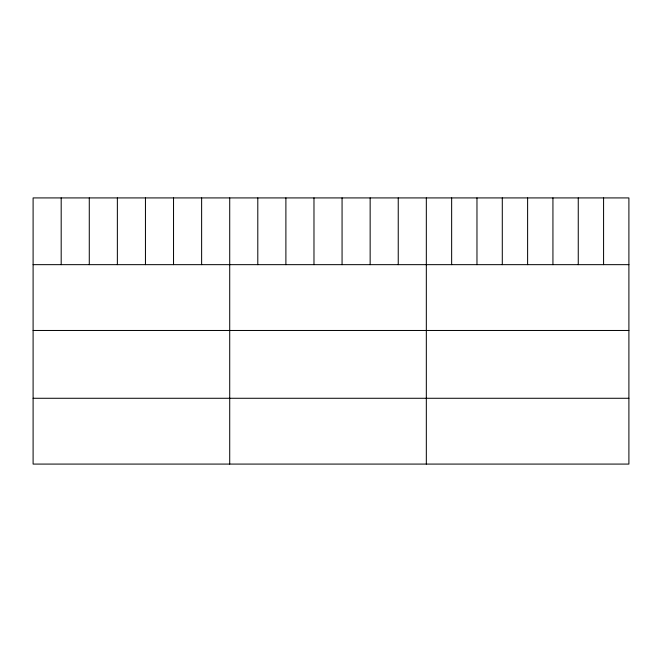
<?xml version="1.0" encoding="UTF-8"?>
<svg xmlns="http://www.w3.org/2000/svg" width="662" height="662" viewBox="0 0 662 662"><rect width="100%" height="100%" fill="white"/><g stroke="black" fill="none" stroke-linecap="round" stroke-linejoin="round"><path stroke-width="0.99" d="M628.9 264.659L628.9 464.079L33.1 464.079L33.1 197.921L628.9 197.921L628.9 264.659L33.1 264.659M33.1 330.47L628.9 330.47M33.1 398.276L628.9 398.276M603.578 197.921L603.578 264.659M578.257 197.921L578.257 264.659M552.936 197.921L552.936 264.659M527.614 197.921L527.614 264.659M502.293 197.921L502.293 264.659M476.971 197.921L476.971 264.659M451.649 197.921L451.649 264.659M426.328 197.921L426.328 464.079M398.243 197.921L398.243 264.659M370.149 197.921L370.149 264.659M342.064 197.921L342.064 264.659M313.978 197.921L313.978 264.659M285.893 197.921L285.893 264.659M257.799 197.921L257.799 264.659M229.714 197.921L229.714 464.079M201.629 197.921L201.629 264.659M173.535 197.921L173.535 264.659M145.45 197.921L145.45 264.659M117.364 197.921L117.364 264.659M89.279 197.921L89.279 264.659M61.185 197.921L61.185 264.659"/></g></svg>
